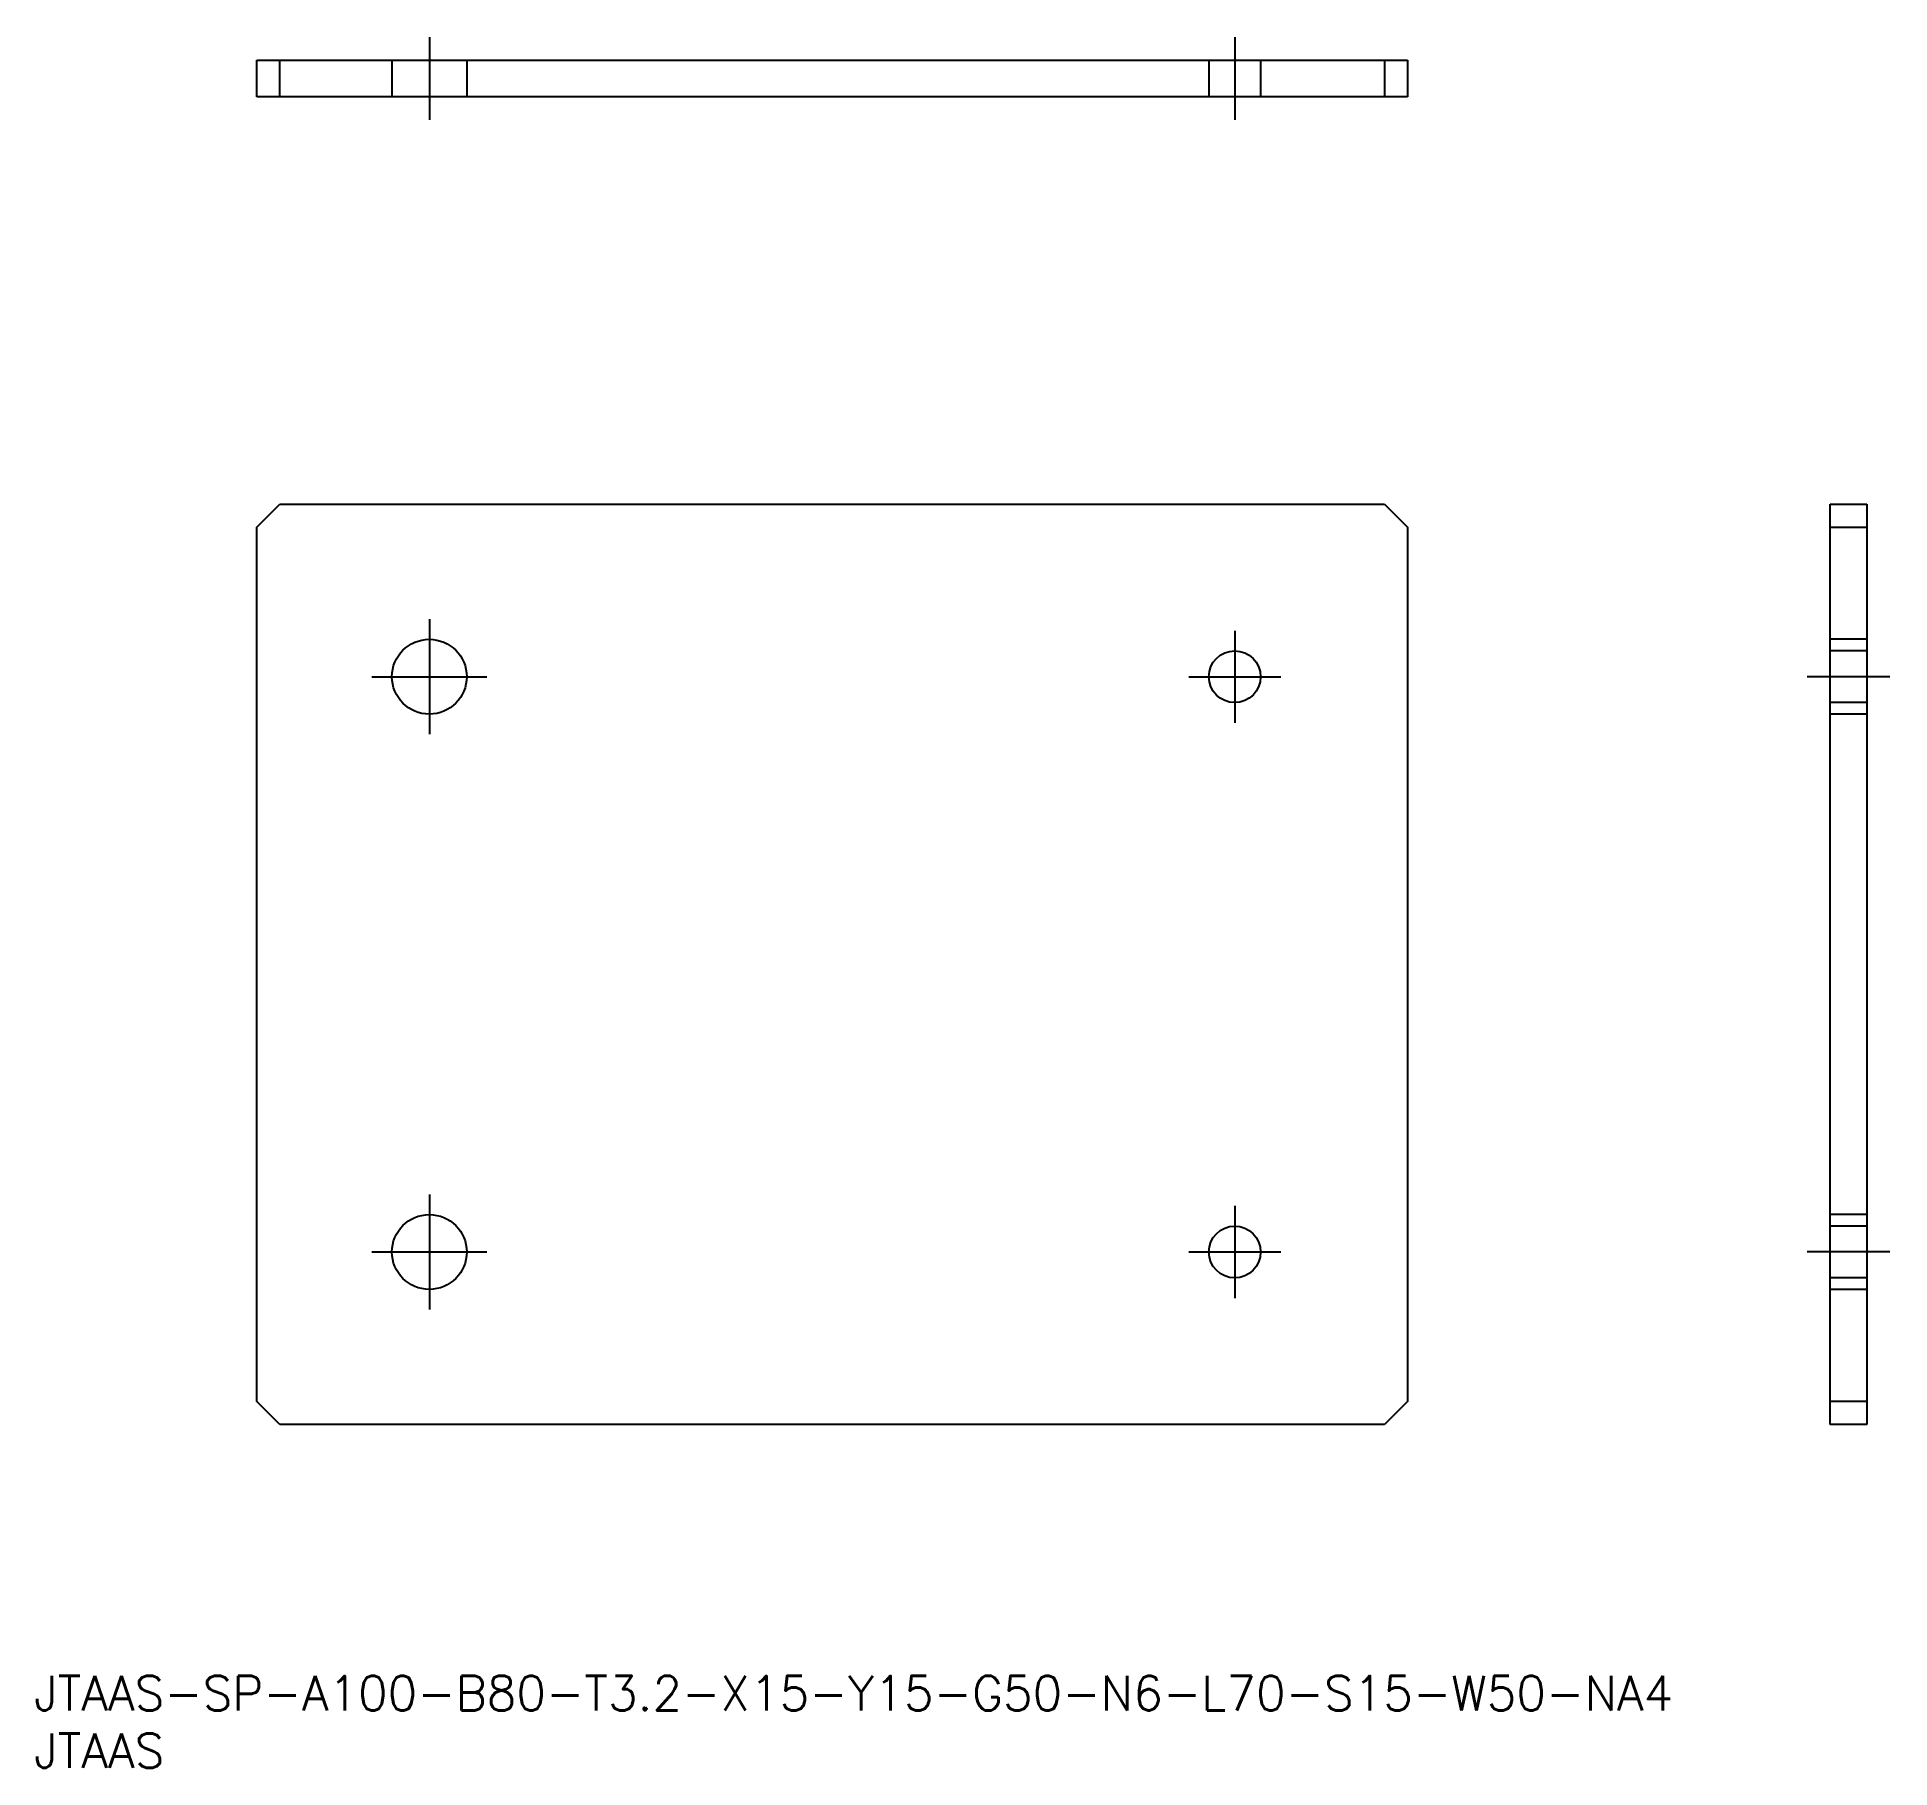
# Model space of a CAD drawing. Extents: x 0 to 161, y 0 to 150.
import ezdxf

# ---------------------------------------------------------------- set-up
doc = ezdxf.new("R2010")
doc.units = 0
doc.linetypes.add('CENTER', pattern=[50.8, 31.75, -6.35, 6.35, -6.35])
doc.linetypes.add('DASHED', pattern=[19.05, 12.7, -6.35])
doc.layers.get('0').update_dxf_attribs({"linetype": 'CONTINUOUS'})
doc.layers.add('CENTER', color=1, linetype='CENTER')
doc.styles.get("Standard").update_dxf_attribs({"font": 'txt.shx', "height": 3, "bigfont": 'bigfont.shx'})

# ---------------------------------------------------------------- blocks, each defined once
blk = doc.blocks.new('*U1')
at = {"color": 7, "linetype": 'CONTINUOUS'}
blk.add_text('JTAAS-SP-A100-B80-T3.2-X15-Y15-G50-N6-L70-S15-W50-NA4', height=3, dxfattribs=at).set_placement((0, 5))
blk = doc.blocks.new('*U2')
at = {"color": 7, "linetype": 'CONTINUOUS'}
blk.add_text('JTAAS', height=3, dxfattribs=at).set_placement((0, 0))

msp = doc.modelspace()

# ---------------------------------------------------------------- linework, layer by layer
at = {"color": 7, "linetype": 'CONTINUOUS'}
for p, q in [((19.352956, 148.444844), (119.352956, 148.444844)), ((19.352956, 145.244844), (19.352956, 148.444844)), ((21.352956, 145.244844), (21.352956, 148.444844)), ((117.352956, 148.444844), (117.352956, 145.244844)), ((119.352956, 148.444844), (119.352956, 145.244844)), ((119.352956, 145.244844), (19.352956, 145.244844)), ((19.352956, 107.846475), (21.352956, 109.846475)), ((21.352956, 109.846475), (117.352956, 109.846475)), ((117.352956, 109.846475), (119.352956, 107.846475)), ((156.095241, 109.846475), (159.295241, 109.846475)), ((156.095241, 29.846475), (156.095241, 109.846475)), ((159.295241, 109.846475), (159.295241, 29.846475)), ((19.352956, 31.846475), (19.352956, 107.846475)), ((119.352956, 107.846475), (119.352956, 31.846475)), ((156.095241, 107.846475), (159.295241, 107.846475)), ((21.352956, 29.846475), (19.352956, 31.846475)), ((119.352956, 31.846475), (117.352956, 29.846475)), ((159.295241, 31.846475), (156.095241, 31.846475)), ((117.352956, 29.846475), (21.352956, 29.846475)), ((159.295241, 29.846475), (156.095241, 29.846475))]:
    msp.add_line(p, q, dxfattribs=at)
at = {"color": 3, "linetype": 'DASHED'}
for p, q in [((31.102956, 148.444844), (31.102956, 145.244844)), ((37.602956, 148.444844), (37.602956, 145.244844)), ((102.102956, 148.444844), (102.102956, 145.244844)), ((106.602956, 148.444844), (106.602956, 145.244844)), ((159.295241, 98.096475), (156.095241, 98.096475)), ((159.295241, 97.096475), (156.095241, 97.096475)), ((159.295241, 92.596475), (156.095241, 92.596475)), ((159.295241, 91.596475), (156.095241, 91.596475)), ((159.295241, 48.096475), (156.095241, 48.096475)), ((159.295241, 47.096475), (156.095241, 47.096475)), ((159.295241, 42.596475), (156.095241, 42.596475)), ((159.295241, 41.596475), (156.095241, 41.596475))]:
    msp.add_line(p, q, dxfattribs=at)
at = {"color": 7, "linetype": 'CONTINUOUS'}
for centre, radius in [((34.352956, 94.846475), 3.25), ((104.352956, 94.846475), 2.25), ((34.352956, 44.846475), 3.25), ((104.352956, 44.846475), 2.25)]:
    msp.add_circle(centre, radius, dxfattribs=at)
at = {"layer": 'CENTER', "color": 1, "linetype": 'CENTER'}
for p, q in [((34.352956, 150.444844), (34.352956, 143.244844)), ((104.352956, 150.444844), (104.352956, 143.244844)), ((34.352956, 99.846475), (34.352956, 89.846475)), ((104.352956, 98.846475), (104.352956, 90.846475)), ((29.352956, 94.846475), (39.352956, 94.846475)), ((100.352956, 94.846475), (108.352956, 94.846475)), ((161.295241, 94.846475), (154.095241, 94.846475)), ((34.352956, 49.846475), (34.352956, 39.846475)), ((104.352956, 48.846475), (104.352956, 40.846475)), ((29.352956, 44.846475), (39.352956, 44.846475)), ((100.352956, 44.846475), (108.352956, 44.846475)), ((161.295241, 44.846475), (154.095241, 44.846475))]:
    msp.add_line(p, q, dxfattribs=at)

# ---------------------------------------------------------------- block references
at = {"color": 7, "linetype": 'CONTINUOUS'}
for name in ['*U1', '*U2']:
    msp.add_blockref(name, (0, 0), dxfattribs=at)

doc.saveas('drawing.dxf')
